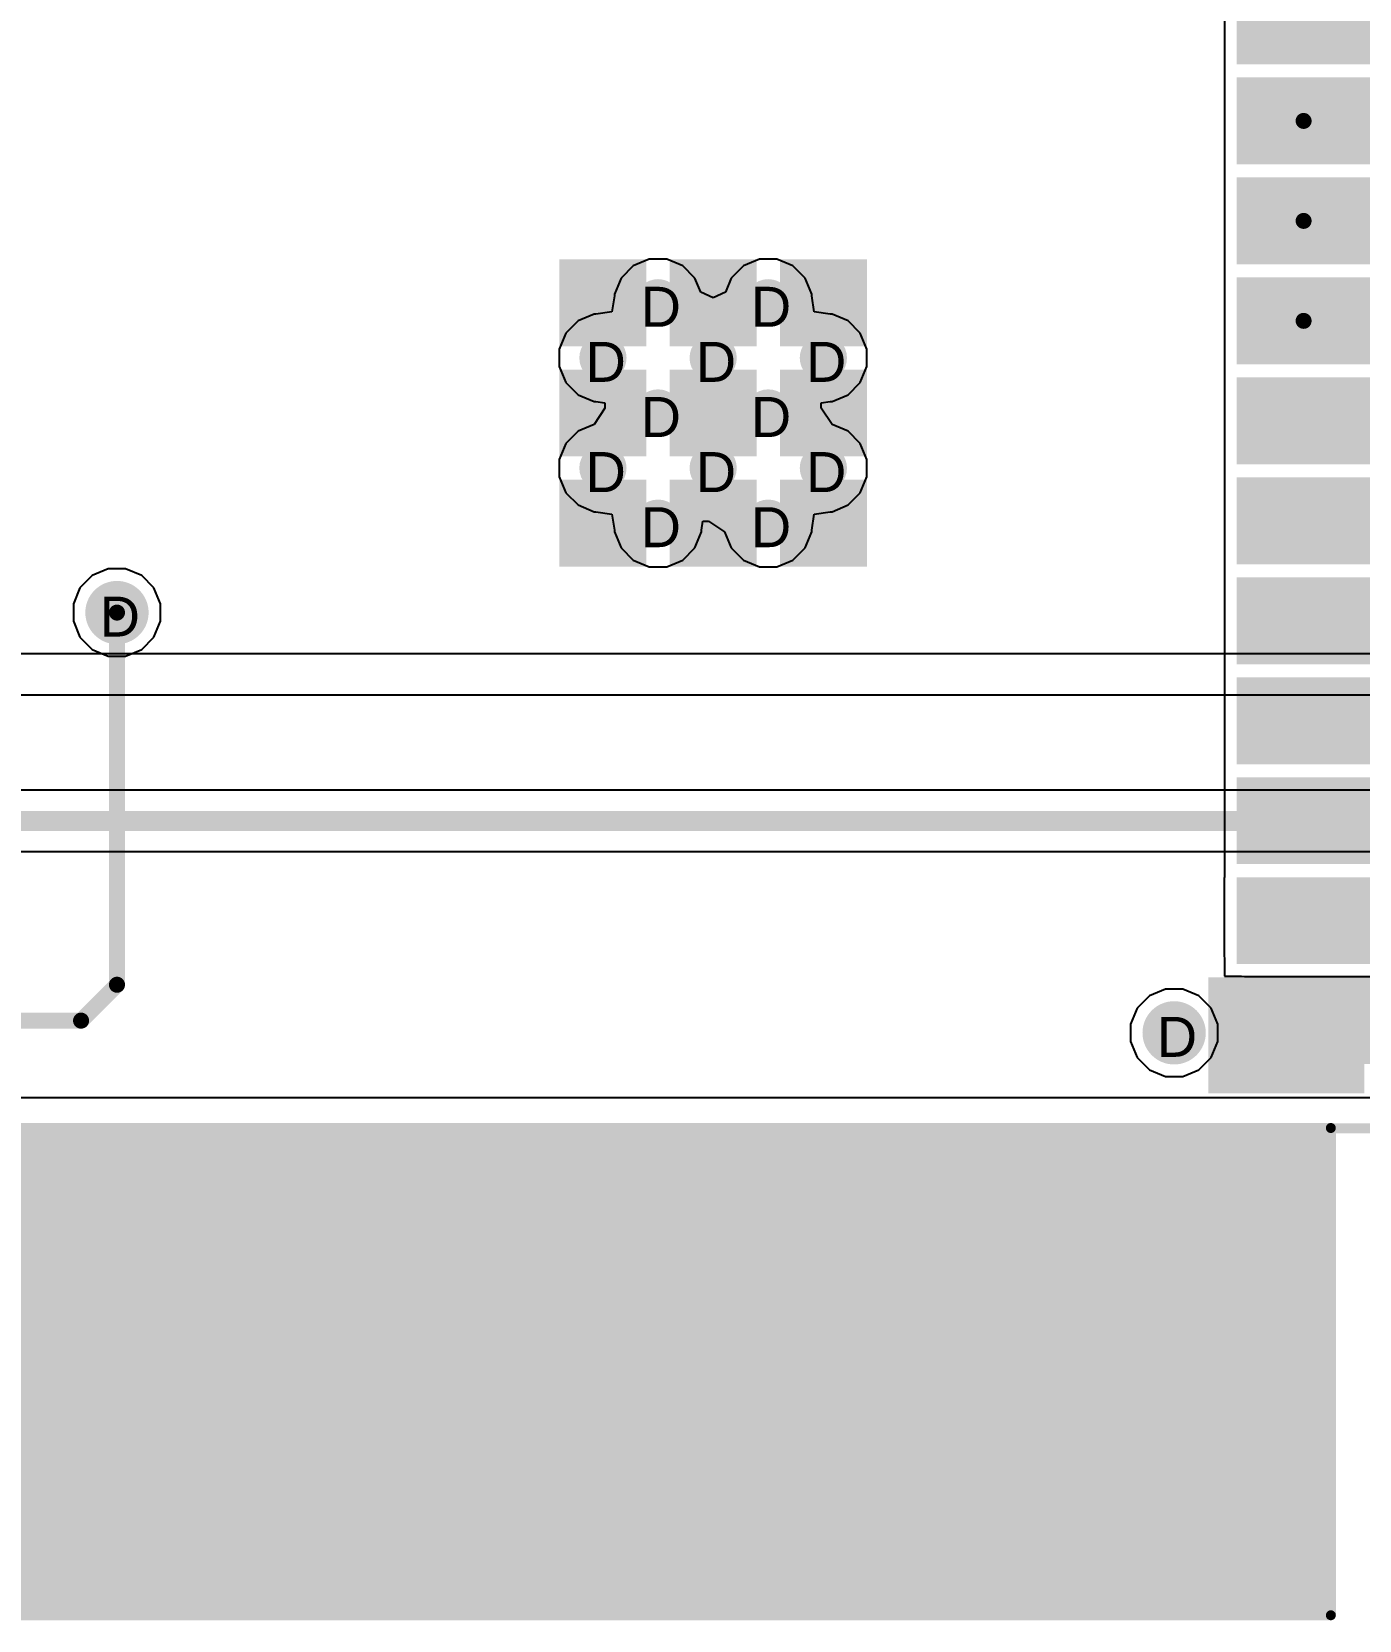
# Model space of a CAD drawing. Header units: inches. Extents: x 0 to 5032, y 0 to 5323.
# Drawn here: x 111.83 to 128.69, y -0.05 to 20.13 of the extents above; entities that cross this region are included whole.
import ezdxf

# ---------------------------------------------------------------- set-up
doc = ezdxf.new("R2010")
doc.units = ezdxf.units.IN
for name, color, linetype in [('Board Outline', 216, 'Continuous'), ('Bottom Layer', 5, 'Continuous'), ('Bottom Solder', 6, 'Continuous'), ('Drill Drawing', 1, 'Continuous'), ('Keep-Out Layer', 6, 'Continuous'), ('Layer 1', 16, 'Continuous'), ('Layer 2', 76, 'Continuous'), ('Multi-Layer', 9, 'Continuous'), ('Pad Holes', 156, 'Continuous'), ('Top Layer', 1, 'Continuous'), ('Top Overlay', 2, 'Continuous'), ('Top Paste', 8, 'Continuous'), ('Top Solder', 216, 'Continuous'), ('Via Holes', 16, 'Continuous')]:
    doc.layers.add(name, color=color, linetype=linetype)
doc.styles.add('Arial', font='', dxfattribs={"height": 0.2})
doc.styles.get('Arial').set_extended_font_data('Arial')

# ---------------------------------------------------------------- blocks, each defined once
blk = doc.blocks.new('38_SMD_M______47')
at = {"layer": 'Bottom Layer'}
h = blk.add_hatch(color=5, dxfattribs=at)
edge = h.paths.add_edge_path()
edge.add_arc((-1.95, 2.56), 0.3, 0, 360)
h = blk.add_hatch(color=5, dxfattribs=at)
edge = h.paths.add_edge_path()
edge.add_arc((-0.55, 2.56), 0.3, 0, 360)
h = blk.add_hatch(color=5, dxfattribs=at)
edge = h.paths.add_edge_path()
edge.add_arc((-2.65, 1.86), 0.3, 0, 360)
h = blk.add_hatch(color=5, dxfattribs=at)
edge = h.paths.add_edge_path()
edge.add_arc((-1.25, 1.86), 0.3, 0, 360)
h = blk.add_hatch(color=5, dxfattribs=at)
edge = h.paths.add_edge_path()
edge.add_arc((0.15, 1.86), 0.3, 0, 360)
h = blk.add_hatch(color=5, dxfattribs=at)
edge = h.paths.add_edge_path()
edge.add_arc((-1.95, 1.16), 0.3, 0, 360)
h = blk.add_hatch(color=5, dxfattribs=at)
edge = h.paths.add_edge_path()
edge.add_arc((-0.55, 1.16), 0.3, 0, 360)
h = blk.add_hatch(color=5, dxfattribs=at)
edge = h.paths.add_edge_path()
edge.add_arc((-2.65, 0.46), 0.3, 0, 360)
h = blk.add_hatch(color=5, dxfattribs=at)
edge = h.paths.add_edge_path()
edge.add_arc((-1.25, 0.46), 0.3, 0, 360)
h = blk.add_hatch(color=5, dxfattribs=at)
edge = h.paths.add_edge_path()
edge.add_arc((0.15, 0.46), 0.3, 0, 360)
h = blk.add_hatch(color=5, dxfattribs=at)
edge = h.paths.add_edge_path()
edge.add_arc((-1.95, -0.24), 0.3, 0, 360)
h = blk.add_hatch(color=5, dxfattribs=at)
edge = h.paths.add_edge_path()
edge.add_arc((-0.55, -0.24), 0.3, 0, 360)
at = {"layer": 'Keep-Out Layer'}
blk.add_hatch(color=6, dxfattribs=at).paths.add_polyline_path([(-9.042, 10.287), (9.042, 10.287), (9.042, 16.383), (-9.042, 16.383)])
at = {"layer": 'Layer 1'}
h = blk.add_hatch(color=16, dxfattribs=at)
edge = h.paths.add_edge_path()
edge.add_arc((-1.95, 2.56), 0.3, 0, 360)
h = blk.add_hatch(color=16, dxfattribs=at)
edge = h.paths.add_edge_path()
edge.add_arc((-0.55, 2.56), 0.3, 0, 360)
h = blk.add_hatch(color=16, dxfattribs=at)
edge = h.paths.add_edge_path()
edge.add_arc((-2.65, 1.86), 0.3, 0, 360)
h = blk.add_hatch(color=16, dxfattribs=at)
edge = h.paths.add_edge_path()
edge.add_arc((-1.25, 1.86), 0.3, 0, 360)
h = blk.add_hatch(color=16, dxfattribs=at)
edge = h.paths.add_edge_path()
edge.add_arc((0.15, 1.86), 0.3, 0, 360)
h = blk.add_hatch(color=16, dxfattribs=at)
edge = h.paths.add_edge_path()
edge.add_arc((-1.95, 1.16), 0.3, 0, 360)
h = blk.add_hatch(color=16, dxfattribs=at)
edge = h.paths.add_edge_path()
edge.add_arc((-0.55, 1.16), 0.3, 0, 360)
h = blk.add_hatch(color=16, dxfattribs=at)
edge = h.paths.add_edge_path()
edge.add_arc((-2.65, 0.46), 0.3, 0, 360)
h = blk.add_hatch(color=16, dxfattribs=at)
edge = h.paths.add_edge_path()
edge.add_arc((-1.25, 0.46), 0.3, 0, 360)
h = blk.add_hatch(color=16, dxfattribs=at)
edge = h.paths.add_edge_path()
edge.add_arc((0.15, 0.46), 0.3, 0, 360)
h = blk.add_hatch(color=16, dxfattribs=at)
edge = h.paths.add_edge_path()
edge.add_arc((-1.95, -0.24), 0.3, 0, 360)
h = blk.add_hatch(color=16, dxfattribs=at)
edge = h.paths.add_edge_path()
edge.add_arc((-0.55, -0.24), 0.3, 0, 360)
at = {"layer": 'Layer 2'}
h = blk.add_hatch(color=76, dxfattribs=at)
edge = h.paths.add_edge_path()
edge.add_arc((-1.95, 2.56), 0.3, 0, 360)
h = blk.add_hatch(color=76, dxfattribs=at)
edge = h.paths.add_edge_path()
edge.add_arc((-0.55, 2.56), 0.3, 0, 360)
h = blk.add_hatch(color=76, dxfattribs=at)
edge = h.paths.add_edge_path()
edge.add_arc((-2.65, 1.86), 0.3, 0, 360)
h = blk.add_hatch(color=76, dxfattribs=at)
edge = h.paths.add_edge_path()
edge.add_arc((-1.25, 1.86), 0.3, 0, 360)
h = blk.add_hatch(color=76, dxfattribs=at)
edge = h.paths.add_edge_path()
edge.add_arc((0.15, 1.86), 0.3, 0, 360)
h = blk.add_hatch(color=76, dxfattribs=at)
edge = h.paths.add_edge_path()
edge.add_arc((-1.95, 1.16), 0.3, 0, 360)
h = blk.add_hatch(color=76, dxfattribs=at)
edge = h.paths.add_edge_path()
edge.add_arc((-0.55, 1.16), 0.3, 0, 360)
h = blk.add_hatch(color=76, dxfattribs=at)
edge = h.paths.add_edge_path()
edge.add_arc((-2.65, 0.46), 0.3, 0, 360)
h = blk.add_hatch(color=76, dxfattribs=at)
edge = h.paths.add_edge_path()
edge.add_arc((-1.25, 0.46), 0.3, 0, 360)
h = blk.add_hatch(color=76, dxfattribs=at)
edge = h.paths.add_edge_path()
edge.add_arc((0.15, 0.46), 0.3, 0, 360)
h = blk.add_hatch(color=76, dxfattribs=at)
edge = h.paths.add_edge_path()
edge.add_arc((-1.95, -0.24), 0.3, 0, 360)
h = blk.add_hatch(color=76, dxfattribs=at)
edge = h.paths.add_edge_path()
edge.add_arc((-0.55, -0.24), 0.3, 0, 360)
at = {"layer": 'Multi-Layer'}
h = blk.add_hatch(color=9, dxfattribs=at)
edge = h.paths.add_edge_path()
edge.add_arc((-1.95, 2.56), 0.3, 0, 360)
h = blk.add_hatch(color=9, dxfattribs=at)
edge = h.paths.add_edge_path()
edge.add_arc((-0.55, 2.56), 0.3, 0, 360)
h = blk.add_hatch(color=9, dxfattribs=at)
edge = h.paths.add_edge_path()
edge.add_arc((-2.65, 1.86), 0.3, 0, 360)
h = blk.add_hatch(color=9, dxfattribs=at)
edge = h.paths.add_edge_path()
edge.add_arc((-1.25, 1.86), 0.3, 0, 360)
h = blk.add_hatch(color=9, dxfattribs=at)
edge = h.paths.add_edge_path()
edge.add_arc((0.15, 1.86), 0.3, 0, 360)
h = blk.add_hatch(color=9, dxfattribs=at)
edge = h.paths.add_edge_path()
edge.add_arc((-1.95, 1.16), 0.3, 0, 360)
h = blk.add_hatch(color=9, dxfattribs=at)
edge = h.paths.add_edge_path()
edge.add_arc((-0.55, 1.16), 0.3, 0, 360)
h = blk.add_hatch(color=9, dxfattribs=at)
edge = h.paths.add_edge_path()
edge.add_arc((-2.65, 0.46), 0.3, 0, 360)
h = blk.add_hatch(color=9, dxfattribs=at)
edge = h.paths.add_edge_path()
edge.add_arc((-1.25, 0.46), 0.3, 0, 360)
h = blk.add_hatch(color=9, dxfattribs=at)
edge = h.paths.add_edge_path()
edge.add_arc((0.15, 0.46), 0.3, 0, 360)
h = blk.add_hatch(color=9, dxfattribs=at)
edge = h.paths.add_edge_path()
edge.add_arc((-1.95, -0.24), 0.3, 0, 360)
h = blk.add_hatch(color=9, dxfattribs=at)
edge = h.paths.add_edge_path()
edge.add_arc((-0.55, -0.24), 0.3, 0, 360)
at = {"layer": 'Pad Holes'}
h = blk.add_hatch(color=7, dxfattribs=at)
edge = h.paths.add_edge_path()
edge.add_arc((-1.95, 2.56), 0.15, 0, 360)
h = blk.add_hatch(color=7, dxfattribs=at)
edge = h.paths.add_edge_path()
edge.add_arc((-0.55, 2.56), 0.15, 0, 360)
h = blk.add_hatch(color=7, dxfattribs=at)
edge = h.paths.add_edge_path()
edge.add_arc((-2.65, 1.86), 0.15, 0, 360)
h = blk.add_hatch(color=7, dxfattribs=at)
edge = h.paths.add_edge_path()
edge.add_arc((-1.25, 1.86), 0.15, 0, 360)
h = blk.add_hatch(color=7, dxfattribs=at)
edge = h.paths.add_edge_path()
edge.add_arc((0.15, 1.86), 0.15, 0, 360)
h = blk.add_hatch(color=7, dxfattribs=at)
edge = h.paths.add_edge_path()
edge.add_arc((-1.95, 1.16), 0.15, 0, 360)
h = blk.add_hatch(color=7, dxfattribs=at)
edge = h.paths.add_edge_path()
edge.add_arc((-0.55, 1.16), 0.15, 0, 360)
h = blk.add_hatch(color=7, dxfattribs=at)
edge = h.paths.add_edge_path()
edge.add_arc((-2.65, 0.46), 0.15, 0, 360)
h = blk.add_hatch(color=7, dxfattribs=at)
edge = h.paths.add_edge_path()
edge.add_arc((-1.25, 0.46), 0.15, 0, 360)
h = blk.add_hatch(color=7, dxfattribs=at)
edge = h.paths.add_edge_path()
edge.add_arc((0.15, 0.46), 0.15, 0, 360)
h = blk.add_hatch(color=7, dxfattribs=at)
edge = h.paths.add_edge_path()
edge.add_arc((-1.95, -0.24), 0.15, 0, 360)
h = blk.add_hatch(color=7, dxfattribs=at)
edge = h.paths.add_edge_path()
edge.add_arc((-0.55, -0.24), 0.15, 0, 360)
at = {"layer": 'Top Layer'}
for points in [[(-9.5, 9.33), (-8, 9.33), (-8, 8.43), (-9.5, 8.43)], [(-9.5, 8.06), (-8, 8.06), (-8, 7.16), (-9.5, 7.16)], [(-9.5, 6.79), (-8, 6.79), (-8, 5.89), (-9.5, 5.89)], [(-9.5, 5.52), (-8, 5.52), (-8, 4.62), (-9.5, 4.62)], [(-9.5, 4.25), (-8, 4.25), (-8, 3.35), (-9.5, 3.35)], [(-9.5, 2.98), (-8, 2.98), (-8, 2.08), (-9.5, 2.08)], [(-3.1, 3.01), (-2.2, 3.01), (-2.2, 2.11), (-3.1, 2.11)], [(-1.7, 3.01), (-0.8, 3.01), (-0.8, 2.11), (-1.7, 2.11)], [(-0.3, 3.01), (0.6, 3.01), (0.6, 2.11), (-0.3, 2.11)], [(-9.5, 1.71), (-8, 1.71), (-8, 0.81), (-9.5, 0.81)], [(-3.1, 1.61), (-2.2, 1.61), (-2.2, 0.71), (-3.1, 0.71)], [(-1.7, 1.61), (-0.8, 1.61), (-0.8, 0.71), (-1.7, 0.71)], [(-0.3, 1.61), (0.6, 1.61), (0.6, 0.71), (-0.3, 0.71)], [(-9.5, 0.44), (-8, 0.44), (-8, -0.46), (-9.5, -0.46)], [(-3.1, 0.21), (-2.2, 0.21), (-2.2, -0.69), (-3.1, -0.69)], [(-1.7, 0.21), (-0.8, 0.21), (-0.8, -0.69), (-1.7, -0.69)], [(-0.3, 0.21), (0.6, 0.21), (0.6, -0.69), (-0.3, -0.69)], [(-9.5, -0.83), (-8, -0.83), (-8, -1.73), (-9.5, -1.73)], [(-9.5, -2.1), (-8, -2.1), (-8, -3), (-9.5, -3)], [(-9.5, -3.37), (-8, -3.37), (-8, -4.27), (-9.5, -4.27)]]:
    blk.add_hatch(color=1, dxfattribs=at).paths.add_polyline_path(points)
h = blk.add_hatch(color=1, dxfattribs=at)
edge = h.paths.add_edge_path()
edge.add_arc((-1.95, 2.56), 0.3, 0, 360)
h = blk.add_hatch(color=1, dxfattribs=at)
edge = h.paths.add_edge_path()
edge.add_arc((-0.55, 2.56), 0.3, 0, 360)
h = blk.add_hatch(color=1, dxfattribs=at)
edge = h.paths.add_edge_path()
edge.add_arc((-2.65, 1.86), 0.3, 0, 360)
h = blk.add_hatch(color=1, dxfattribs=at)
edge = h.paths.add_edge_path()
edge.add_arc((-1.25, 1.86), 0.3, 0, 360)
h = blk.add_hatch(color=1, dxfattribs=at)
edge = h.paths.add_edge_path()
edge.add_arc((0.15, 1.86), 0.3, 0, 360)
h = blk.add_hatch(color=1, dxfattribs=at)
edge = h.paths.add_edge_path()
edge.add_arc((-1.95, 1.16), 0.3, 0, 360)
h = blk.add_hatch(color=1, dxfattribs=at)
edge = h.paths.add_edge_path()
edge.add_arc((-0.55, 1.16), 0.3, 0, 360)
h = blk.add_hatch(color=1, dxfattribs=at)
edge = h.paths.add_edge_path()
edge.add_arc((-2.65, 0.46), 0.3, 0, 360)
h = blk.add_hatch(color=1, dxfattribs=at)
edge = h.paths.add_edge_path()
edge.add_arc((-1.25, 0.46), 0.3, 0, 360)
h = blk.add_hatch(color=1, dxfattribs=at)
edge = h.paths.add_edge_path()
edge.add_arc((0.15, 0.46), 0.3, 0, 360)
h = blk.add_hatch(color=1, dxfattribs=at)
edge = h.paths.add_edge_path()
edge.add_arc((-1.95, -0.24), 0.3, 0, 360)
h = blk.add_hatch(color=1, dxfattribs=at)
edge = h.paths.add_edge_path()
edge.add_arc((-0.55, -0.24), 0.3, 0, 360)
at = {"layer": 'Top Overlay'}
for points in [[(-7.899, 15.215), (-5.436, 15.215), (-5.436, 15.748), (-7.899, 15.748)], [(-7.899, 11.582), (-7.188, 11.582), (-7.188, 15.748), (-7.899, 15.748)], [(-5.436, 15.748), (-6.147, 15.748), (-6.147, 11.582), (-5.436, 11.582)], [(-5.512, 15.215), (-2.972, 15.215), (-2.972, 15.748), (-5.512, 15.748)], [(-2.972, 13.208), (-2.972, 15.748), (-3.505, 15.748), (-3.505, 13.208)], [(-1.499, 15.215), (1.041, 15.215), (1.041, 15.748), (-1.499, 15.748)], [(-0.965, 13.208), (-0.965, 15.748), (-1.499, 15.748), (-1.499, 13.208)], [(0.508, 15.748), (0.508, 13.208), (1.041, 13.208), (1.041, 15.748)], [(2.515, 15.215), (5.055, 15.215), (5.055, 15.748), (2.515, 15.748)], [(3.048, 13.208), (3.048, 15.748), (2.515, 15.748), (2.515, 13.208)], [(5.055, 13.208), (5.055, 15.748), (4.521, 15.748), (4.521, 13.208)], [(7.061, 13.208), (7.061, 15.748), (6.528, 15.748), (6.528, 13.208)], [(-3.505, 13.208), (-0.965, 13.208), (-0.965, 13.741), (-3.505, 13.741)], [(0.508, 13.208), (3.048, 13.208), (3.048, 13.741), (0.508, 13.741)], [(4.521, 13.208), (7.061, 13.208), (7.061, 13.741), (4.521, 13.741)], [(-9.521, 9.362), (-7.541, 9.362), (-7.541, 9.802), (-9.521, 9.802)], [(-7.959, 8.328), (-7.541, 8.328), (-7.541, 9.406), (-7.959, 9.406)]]:
    blk.add_hatch(color=2, dxfattribs=at).paths.add_polyline_path(points)
at = {"layer": 'Top Paste'}
for points in [[(-9.5, 9.33), (-8, 9.33), (-8, 8.43), (-9.5, 8.43)], [(-9.5, 8.06), (-8, 8.06), (-8, 7.16), (-9.5, 7.16)], [(-9.5, 6.79), (-8, 6.79), (-8, 5.89), (-9.5, 5.89)], [(-9.5, 5.52), (-8, 5.52), (-8, 4.62), (-9.5, 4.62)], [(-9.5, 4.25), (-8, 4.25), (-8, 3.35), (-9.5, 3.35)], [(-9.5, 2.98), (-8, 2.98), (-8, 2.08), (-9.5, 2.08)], [(-3.1, 3.01), (-2.2, 3.01), (-2.2, 2.11), (-3.1, 2.11)], [(-1.7, 3.01), (-0.8, 3.01), (-0.8, 2.11), (-1.7, 2.11)], [(-0.3, 3.01), (0.6, 3.01), (0.6, 2.11), (-0.3, 2.11)], [(-9.5, 1.71), (-8, 1.71), (-8, 0.81), (-9.5, 0.81)], [(-3.1, 1.61), (-2.2, 1.61), (-2.2, 0.71), (-3.1, 0.71)], [(-1.7, 1.61), (-0.8, 1.61), (-0.8, 0.71), (-1.7, 0.71)], [(-0.3, 1.61), (0.6, 1.61), (0.6, 0.71), (-0.3, 0.71)], [(-9.5, 0.44), (-8, 0.44), (-8, -0.46), (-9.5, -0.46)], [(-3.1, 0.21), (-2.2, 0.21), (-2.2, -0.69), (-3.1, -0.69)], [(-1.7, 0.21), (-0.8, 0.21), (-0.8, -0.69), (-1.7, -0.69)], [(-0.3, 0.21), (0.6, 0.21), (0.6, -0.69), (-0.3, -0.69)], [(-9.5, -0.83), (-8, -0.83), (-8, -1.73), (-9.5, -1.73)], [(-9.5, -2.1), (-8, -2.1), (-8, -3), (-9.5, -3)], [(-9.5, -3.37), (-8, -3.37), (-8, -4.27), (-9.5, -4.27)]]:
    blk.add_hatch(color=8, dxfattribs=at).paths.add_polyline_path(points)
at = {"layer": 'Top Solder'}
for points in [[(-9.602, 9.432), (-7.898, 9.432), (-7.898, 8.328), (-9.602, 8.328)], [(-9.602, 8.162), (-7.898, 8.162), (-7.898, 7.058), (-9.602, 7.058)], [(-9.602, 6.892), (-7.898, 6.892), (-7.898, 5.788), (-9.602, 5.788)], [(-9.602, 5.622), (-7.898, 5.622), (-7.898, 4.518), (-9.602, 4.518)], [(-9.602, 4.352), (-7.898, 4.352), (-7.898, 3.248), (-9.602, 3.248)], [(-9.602, 3.082), (-7.898, 3.082), (-7.898, 1.978), (-9.602, 1.978)], [(-3.202, 3.112), (-2.098, 3.112), (-2.098, 2.008), (-3.202, 2.008)], [(-1.802, 3.112), (-0.698, 3.112), (-0.698, 2.008), (-1.802, 2.008)], [(-0.402, 3.112), (0.702, 3.112), (0.702, 2.008), (-0.402, 2.008)], [(-9.602, 1.812), (-7.898, 1.812), (-7.898, 0.708), (-9.602, 0.708)], [(-3.202, 1.712), (-2.098, 1.712), (-2.098, 0.608), (-3.202, 0.608)], [(-1.802, 1.712), (-0.698, 1.712), (-0.698, 0.608), (-1.802, 0.608)], [(-0.402, 1.712), (0.702, 1.712), (0.702, 0.608), (-0.402, 0.608)], [(-9.602, 0.542), (-7.898, 0.542), (-7.898, -0.562), (-9.602, -0.562)], [(-3.202, 0.312), (-2.098, 0.312), (-2.098, -0.792), (-3.202, -0.792)], [(-1.802, 0.312), (-0.698, 0.312), (-0.698, -0.792), (-1.802, -0.792)], [(-0.402, 0.312), (0.702, 0.312), (0.702, -0.792), (-0.402, -0.792)], [(-9.602, -0.728), (-7.898, -0.728), (-7.898, -1.832), (-9.602, -1.832)], [(-9.602, -1.998), (-7.898, -1.998), (-7.898, -3.102), (-9.602, -3.102)], [(-9.602, -3.268), (-7.898, -3.268), (-7.898, -4.372), (-9.602, -4.372)]]:
    blk.add_hatch(color=216, dxfattribs=at).paths.add_polyline_path(points)
at = {"layer": 'Top Overlay'}
for points in [[(-9.096, 16.434, 0.127, 0.127, 0), (-9.096, 10.244, 0.127, 0.127, 0)], [(9.091, 16.434, 0.127, 0.127, 0), (-9.096, 16.434, 0.127, 0.127, 0)], [(9.086, 10.244, 0.127, 0.127, 0), (-9.096, 10.244, 0.127, 0.127, 0)]]:
    blk.add_lwpolyline(points, format="xyseb", dxfattribs=at)
for points in [[(-9.127, 16.434, 0.0635, 0.0635, 1), (-9.064, 16.434, 0.0635, 0.0635, 1)], [(-9.127, 16.434, 0.0635, 0.0635, 1), (-9.064, 16.434, 0.0635, 0.0635, 1)], [(-9.127, 10.244, 0.0635, 0.0635, 1), (-9.064, 10.244, 0.0635, 0.0635, 1)], [(-9.127, 10.244, 0.0635, 0.0635, 1), (-9.064, 10.244, 0.0635, 0.0635, 1)]]:
    blk.add_lwpolyline(points, format="xyseb", close=True, dxfattribs=at)

msp = doc.modelspace()

# ---------------------------------------------------------------- hatches: boundary and pattern name
at = {"layer": 'Bottom Layer'}
h = msp.add_hatch(color=5, dxfattribs=at)
edge = h.paths.add_edge_path()
edge.add_arc((112.913, 12.753), 0.3, 0, 360)
h = msp.add_hatch(color=5, dxfattribs=at)
edge = h.paths.add_edge_path()
edge.add_arc((126.34, 7.414), 0.3, 0, 360)
at = {"layer": 'Bottom Solder'}
h = msp.add_hatch(color=6, dxfattribs=at)
edge = h.paths.add_edge_path()
edge.add_arc((112.913, 12.753), 0.402, 0, 360)
h = msp.add_hatch(color=6, dxfattribs=at)
edge = h.paths.add_edge_path()
edge.add_arc((126.34, 7.414), 0.402, 0, 360)
at = {"layer": 'Layer 1'}
h = msp.add_hatch(color=16, dxfattribs=at)
edge = h.paths.add_edge_path()
edge.add_arc((112.913, 12.753), 0.3, 0, 360)
h = msp.add_hatch(color=16, dxfattribs=at)
edge = h.paths.add_edge_path()
edge.add_arc((126.34, 7.414), 0.3, 0, 360)
at = {"layer": 'Layer 2'}
h = msp.add_hatch(color=76, dxfattribs=at)
edge = h.paths.add_edge_path()
edge.add_arc((112.913, 12.753), 0.3, 0, 360)
h = msp.add_hatch(color=76, dxfattribs=at)
edge = h.paths.add_edge_path()
edge.add_arc((126.34, 7.414), 0.3, 0, 360)
at = {"layer": 'Top Layer'}
h = msp.add_hatch(color=1, dxfattribs=at)
edge = h.paths.add_edge_path()
edge.add_arc((112.913, 12.753), 0.3, 0, 360)
msp.add_hatch(color=1, dxfattribs=at).paths.add_polyline_path([(127.235, 8.387), (133.477, 8.387), (133.477, 9.373), (127.235, 9.373)])
h = msp.add_hatch(color=1, dxfattribs=at)
edge = h.paths.add_edge_path()
edge.add_arc((126.34, 7.414), 0.3, 0, 360)
at = {"layer": 'Top Solder'}
h = msp.add_hatch(color=216, dxfattribs=at)
edge = h.paths.add_edge_path()
edge.add_arc((112.913, 12.753), 0.402, 0, 360)
h = msp.add_hatch(color=216, dxfattribs=at)
edge = h.paths.add_edge_path()
edge.add_arc((126.34, 7.414), 0.402, 0, 360)
at = {"layer": 'Via Holes'}
h = msp.add_hatch(color=7, dxfattribs=at)
edge = h.paths.add_edge_path()
edge.add_arc((112.913, 12.753), 0.15, 0, 360)
h = msp.add_hatch(color=7, dxfattribs=at)
edge = h.paths.add_edge_path()
edge.add_arc((126.34, 7.414), 0.15, 0, 360)

# ---------------------------------------------------------------- linework, layer by layer
at = {"layer": 'Board Outline'}
msp.add_lwpolyline([(100.293, 6.2, 0.127, 0.127, 0), (138.479, 6.2, 0.127, 0.127, 0)], format="xyseb", dxfattribs=at)
at = {"layer": 'Bottom Layer'}
for p, q in [((132.676, 10.495), (110.508, 10.495)), ((110.669, 9.718), (132.664, 9.718)), ((138.479, 6.589), (100.293, 6.589))]:
    msp.add_line(p, q, dxfattribs=at)
msp.add_lwpolyline([(110.508, 10.107, 0.254, 0.254, 0), (133.071, 10.107, 0.254, 0.254, 0)], format="xyseb", dxfattribs=at)
at = {"layer": 'Layer 1'}
for p, q in [((141.471, 12.227), (101.639, 12.227)), ((94.894, 11.709), (141.471, 11.709)), ((126.026, 7.884), (125.87, 7.728)), ((126.229, 7.968), (126.026, 7.884)), ((126.45, 7.968), (126.229, 7.968)), ((126.653, 7.884), (126.45, 7.968)), ((126.809, 7.728), (126.653, 7.884)), ((125.87, 7.728), (125.786, 7.524)), ((126.894, 7.524), (126.809, 7.728)), ((125.786, 7.524), (125.786, 7.304)), ((126.894, 7.304), (126.894, 7.524)), ((125.786, 7.304), (125.87, 7.1)), ((126.809, 7.1), (126.894, 7.304)), ((125.87, 7.1), (126.026, 6.945)), ((126.653, 6.945), (126.809, 7.1)), ((126.026, 6.945), (126.229, 6.86)), ((126.45, 6.86), (126.653, 6.945)), ((126.229, 6.86), (126.45, 6.86)), ((138.479, 6.589), (100.293, 6.589))]:
    msp.add_line(p, q, dxfattribs=at)
at = {"layer": 'Layer 2'}
for p, q in [((119.471, 17.159), (119.315, 17.003)), ((119.674, 17.243), (119.471, 17.159)), ((119.895, 17.243), (119.674, 17.243)), ((120.098, 17.159), (119.895, 17.243)), ((120.254, 17.003), (120.098, 17.159)), ((120.871, 17.159), (120.715, 17.003)), ((121.074, 17.243), (120.871, 17.159)), ((121.295, 17.243), (121.074, 17.243)), ((121.498, 17.159), (121.295, 17.243)), ((121.654, 17.003), (121.498, 17.159)), ((119.315, 17.003), (119.231, 16.799)), ((120.328, 16.825), (120.254, 17.003)), ((120.715, 17.003), (120.641, 16.825)), ((121.739, 16.799), (121.654, 17.003)), ((119.231, 16.778), (119.199, 16.574)), ((119.231, 16.799), (119.231, 16.778)), ((120.485, 16.752), (120.328, 16.825)), ((120.641, 16.825), (120.485, 16.752)), ((121.739, 16.778), (121.739, 16.799)), ((121.77, 16.574), (121.739, 16.778)), ((119.199, 16.574), (118.996, 16.543)), ((121.973, 16.543), (121.77, 16.574)), ((118.771, 16.459), (118.615, 16.303)), ((118.974, 16.543), (118.771, 16.459)), ((118.996, 16.543), (118.974, 16.543)), ((121.995, 16.543), (121.973, 16.543)), ((122.198, 16.459), (121.995, 16.543)), ((122.354, 16.303), (122.198, 16.459)), ((118.615, 16.303), (118.531, 16.099)), ((122.439, 16.099), (122.354, 16.303)), ((118.531, 16.099), (118.531, 15.879)), ((122.439, 15.879), (122.439, 16.099)), ((118.531, 15.879), (118.615, 15.675)), ((122.354, 15.675), (122.439, 15.879)), ((118.615, 15.675), (118.771, 15.52)), ((122.198, 15.52), (122.354, 15.675)), ((118.771, 15.52), (118.974, 15.435)), ((118.974, 15.435), (118.996, 15.435)), ((119.111, 15.35), (118.974, 15.143)), ((118.996, 15.435), (119.111, 15.418)), ((119.111, 15.418), (119.111, 15.35)), ((121.858, 15.418), (121.973, 15.435)), ((121.858, 15.35), (121.858, 15.418)), ((121.995, 15.143), (121.858, 15.35)), ((121.973, 15.435), (121.995, 15.435)), ((121.995, 15.435), (122.198, 15.52)), ((118.974, 15.143), (118.771, 15.059)), ((122.198, 15.059), (121.995, 15.143)), ((118.771, 15.059), (118.615, 14.903)), ((122.354, 14.903), (122.198, 15.059)), ((118.615, 14.903), (118.531, 14.699)), ((122.439, 14.699), (122.354, 14.903)), ((118.531, 14.699), (118.531, 14.479)), ((122.439, 14.479), (122.439, 14.699)), ((118.531, 14.479), (118.615, 14.275)), ((122.354, 14.275), (122.439, 14.479)), ((118.615, 14.275), (118.771, 14.12)), ((122.198, 14.12), (122.354, 14.275)), ((118.771, 14.12), (118.974, 14.035)), ((118.974, 14.035), (118.996, 14.035)), ((118.996, 14.035), (119.199, 14.004)), ((119.199, 14.004), (119.231, 13.801)), ((121.739, 13.801), (121.77, 14.004)), ((121.77, 14.004), (121.973, 14.035)), ((121.973, 14.035), (121.995, 14.035)), ((121.995, 14.035), (122.198, 14.12)), ((119.231, 13.801), (119.231, 13.779)), ((119.231, 13.779), (119.315, 13.575)), ((120.254, 13.575), (120.339, 13.779)), ((120.339, 13.801), (120.356, 13.915)), ((120.339, 13.779), (120.339, 13.801)), ((120.356, 13.915), (120.424, 13.915)), ((120.424, 13.915), (120.631, 13.779)), ((120.631, 13.779), (120.715, 13.575)), ((121.654, 13.575), (121.739, 13.779)), ((121.739, 13.779), (121.739, 13.801)), ((119.315, 13.575), (119.471, 13.42)), ((120.098, 13.42), (120.254, 13.575)), ((120.715, 13.575), (120.871, 13.42)), ((121.498, 13.42), (121.654, 13.575)), ((119.471, 13.42), (119.674, 13.335)), ((119.674, 13.335), (119.895, 13.335)), ((119.895, 13.335), (120.098, 13.42)), ((120.871, 13.42), (121.074, 13.335)), ((121.074, 13.335), (121.295, 13.335)), ((121.295, 13.335), (121.498, 13.42)), ((112.599, 13.223), (112.443, 13.067)), ((112.803, 13.307), (112.599, 13.223)), ((113.023, 13.307), (112.803, 13.307)), ((113.227, 13.223), (113.023, 13.307)), ((113.383, 13.067), (113.227, 13.223)), ((112.443, 13.067), (112.359, 12.863)), ((113.467, 12.863), (113.383, 13.067)), ((112.359, 12.863), (112.359, 12.643)), ((113.467, 12.643), (113.467, 12.863)), ((112.359, 12.643), (112.443, 12.439)), ((113.383, 12.439), (113.467, 12.643)), ((112.443, 12.439), (112.599, 12.283)), ((113.227, 12.283), (113.383, 12.439)), ((112.599, 12.283), (112.803, 12.199)), ((112.803, 12.199), (113.023, 12.199)), ((113.023, 12.199), (113.227, 12.283)), ((126.026, 7.884), (125.87, 7.728)), ((126.229, 7.968), (126.026, 7.884)), ((126.45, 7.968), (126.229, 7.968)), ((126.653, 7.884), (126.45, 7.968)), ((126.809, 7.728), (126.653, 7.884)), ((125.87, 7.728), (125.786, 7.524)), ((126.894, 7.524), (126.809, 7.728)), ((125.786, 7.524), (125.786, 7.304)), ((126.894, 7.304), (126.894, 7.524)), ((125.786, 7.304), (125.87, 7.1)), ((126.809, 7.1), (126.894, 7.304)), ((125.87, 7.1), (126.026, 6.945)), ((126.653, 6.945), (126.809, 7.1)), ((126.026, 6.945), (126.229, 6.86)), ((126.45, 6.86), (126.653, 6.945)), ((126.229, 6.86), (126.45, 6.86)), ((138.479, 6.589), (100.293, 6.589))]:
    msp.add_line(p, q, dxfattribs=at)
at = {"layer": 'Top Layer'}
for p, q in [((126.981, 20.835), (126.981, 19.565)), ((126.981, 19.565), (126.981, 18.433)), ((126.981, 18.433), (126.981, 18.433)), ((126.981, 18.433), (126.981, 17.025)), ((126.981, 17.025), (126.981, 17.025)), ((126.981, 17.025), (126.981, 15.755)), ((126.981, 15.755), (126.981, 14.485)), ((126.981, 14.485), (126.981, 13.215)), ((126.981, 13.215), (126.981, 12.083)), ((126.981, 12.083), (126.981, 12.083)), ((126.981, 12.083), (126.981, 10.675)), ((126.981, 10.675), (126.981, 10.675)), ((126.981, 10.675), (126.981, 9.398)), ((126.981, 9.398), (126.976, 9.373)), ((126.976, 9.373), (126.976, 8.387)), ((126.976, 8.387), (126.981, 8.362)), ((126.981, 8.362), (126.981, 8.135)), ((126.981, 8.135), (127.196, 8.135)), ((127.196, 8.135), (127.235, 8.128)), ((127.235, 8.128), (133.477, 8.128)), ((138.479, 6.589), (100.293, 6.589))]:
    msp.add_line(p, q, dxfattribs=at)
for points in [[(127.985, 18.999, 0.203, 0.203, 0), (129.96, 18.999, 0.203, 0.203, 0)], [(127.985, 17.729, 0.203, 0.203, 0), (129.96, 17.729, 0.203, 0.203, 0)], [(127.985, 16.459, 0.203, 0.203, 0), (129.96, 16.459, 0.203, 0.203, 0)], [(112.913, 8.025, 0.203, 0.203, 0), (112.913, 12.753, 0.203, 0.203, 0)], [(128.13, 10.107, 0.254, 0.254, 0), (133.071, 10.107, 0.254, 0.254, 0)], [(112.457, 7.569, 0.203, 0.203, 0), (112.913, 8.025, 0.203, 0.203, 0)], [(110.485, 7.569, 0.203, 0.203, 0), (112.457, 7.569, 0.203, 0.203, 0)]]:
    msp.add_lwpolyline(points, format="xyseb", dxfattribs=at)
for points in [[(127.934, 18.999, 0.102, 0.102, 1), (128.035, 18.999, 0.102, 0.102, 1)], [(127.934, 17.729, 0.102, 0.102, 1), (128.035, 17.729, 0.102, 0.102, 1)], [(127.934, 16.459, 0.102, 0.102, 1), (128.035, 16.459, 0.102, 0.102, 1)], [(112.862, 12.753, 0.102, 0.102, 1), (112.964, 12.753, 0.102, 0.102, 1)], [(128.067, 10.107, 0.127, 0.127, 1), (128.194, 10.107, 0.127, 0.127, 1)], [(112.862, 8.025, 0.102, 0.102, 1), (112.964, 8.025, 0.102, 0.102, 1)], [(112.862, 8.025, 0.102, 0.102, 1), (112.964, 8.025, 0.102, 0.102, 1)], [(112.406, 7.569, 0.102, 0.102, 1), (112.508, 7.569, 0.102, 0.102, 1)], [(112.406, 7.569, 0.102, 0.102, 1), (112.508, 7.569, 0.102, 0.102, 1)]]:
    msp.add_lwpolyline(points, format="xyseb", close=True, dxfattribs=at)

# ---------------------------------------------------------------- block references
at = {"rotation": 180}
msp.add_blockref('38_SMD_M______47', (119.235, 16.449), dxfattribs=at)

# ---------------------------------------------------------------- texts
at = {"layer": 'Drill Drawing', "style": 'Arial'}
for p in [(119.564, 16.384), (120.964, 16.384), (118.864, 15.684), (120.264, 15.684), (121.664, 15.684), (119.564, 14.984), (120.964, 14.984), (118.864, 14.284), (120.264, 14.284), (121.664, 14.284), (119.564, 13.584), (120.964, 13.584), (112.693, 12.448), (126.12, 7.109)]:
    msp.add_text('D', height=0.508, dxfattribs=at).set_placement(p)

doc.saveas('drawing.dxf')
